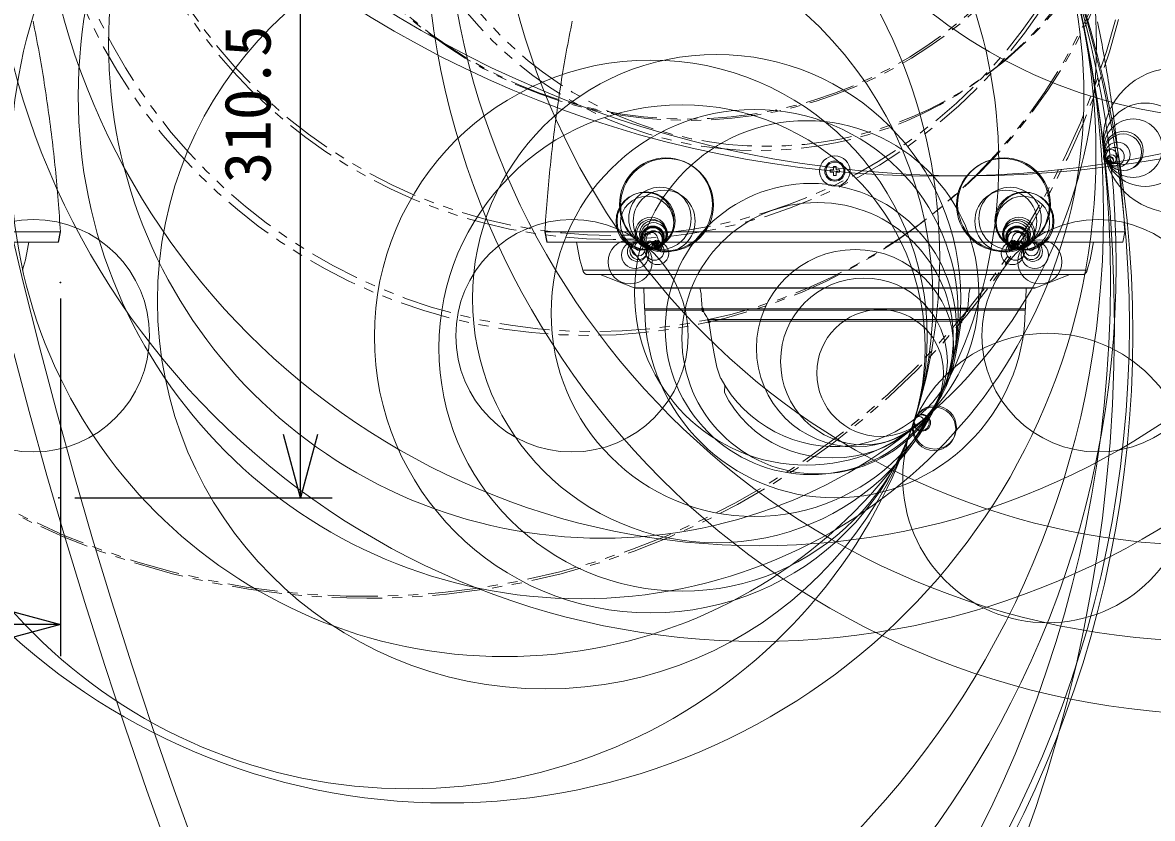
# Model space of a CAD drawing. Units: millimetres, scale not verified. Extents: x -9876 to 10121, y -1333 to 20075.
# Drawn here: x -9.87 to 34.75, y 11.13 to 42.55 of the extents above; entities that cross this region are included whole.
import ezdxf
from ezdxf.enums import TextEntityAlignment as Align

# ---------------------------------------------------------------- set-up
doc = ezdxf.new("R2010")
doc.units = ezdxf.units.MM
doc.header["$LTSCALE"] = 0.125
doc.header["$PDMODE"] = 32
doc.header["$PDSIZE"] = 0.025
doc.linetypes.add('USER1', pattern=[31.75, 15.875, -3.175, 3.175, -3.175, 3.175, -3.175])
for name, color, linetype in [('0-0_0', 7, 'Continuous'), ('0-5_SUNPO', 7, 'Continuous'), ('0-6_Defpoints', 7, 'Continuous')]:
    doc.layers.add(name, color=color, linetype=linetype)
doc.layers.add('0-4_GAIKEI', color=1, linetype='Continuous', lineweight=18)
doc.styles.add('ＭＳ ゴシック', font='')
doc.styles.get('ＭＳ ゴシック').set_extended_font_data('MS Gothic')

# ---------------------------------------------------------------- blocks, each defined once
blk = doc.blocks.new('_Open30')
at = {"layer": '0-0_0'}
blk.add_line((0, 0), (-1, 0), dxfattribs=at)
blk.add_lwpolyline([(-1, 0.26795), (0, 0), (-1, -0.26795)], dxfattribs=at)
blk = doc.blocks.new('D23')
at = {"layer": '0-5_SUNPO'}
for p, q in [((345.922, -77.056), (361.8781, -77.056)), ((360.6281, -105.6458), (360.6281, -79.556)), ((351.7176, -108.1458), (361.8781, -108.1458))]:
    blk.add_line(p, q, dxfattribs=at)
at = {"layer": '0-6_Defpoints'}
for p in [(345.297, -77.056), (360.6281, -77.056), (351.0926, -108.1458)]:
    blk.add_point(p, dxfattribs=at)
at = {"layer": '0-5_SUNPO', "xscale": 2.5, "yscale": 2.5}
for p, rotation in [((360.6281, -77.056), 90), ((360.6281, -108.1458), 270)]:
    blk.add_blockref('_Open30', p, dxfattribs=dict(at, rotation=rotation))
at = {"layer": '0-5_SUNPO', "style": 'ＭＳ ゴシック'}
blk.add_text('310.5', height=1.833, rotation=90, dxfattribs=at).set_placement((360.0031, -95.7259), align=Align.BOTTOM_LEFT)
blk = doc.blocks.new('D24')
at = {"layer": '0-5_SUNPO'}
for p, q in [((328.2512, -100.2706), (328.2512, -114.3974)), ((351.1512, -100.2706), (351.1512, -114.3974)), ((330.7512, -113.1474), (348.6512, -113.1474))]:
    blk.add_line(p, q, dxfattribs=at)
at = {"layer": '0-6_Defpoints'}
for p in [(328.2512, -99.6456), (351.1512, -99.6456), (351.1512, -113.1474)]:
    blk.add_point(p, dxfattribs=at)
at = {"layer": '0-5_SUNPO', "xscale": 2.5, "yscale": 2.5, "rotation": 180}
blk.add_blockref('_Open30', (328.2512, -113.1474), dxfattribs=at)
at = {"layer": '0-5_SUNPO', "xscale": 2.5, "yscale": 2.5}
blk.add_blockref('_Open30', (351.1512, -113.1474), dxfattribs=at)
at = {"layer": '0-5_SUNPO', "style": 'ＭＳ ゴシック'}
blk.add_text('φ229', height=1.833, dxfattribs=at).set_placement((336.5762, -112.5224), align=Align.BOTTOM_LEFT)

msp = doc.modelspace()

# ---------------------------------------------------------------- linework, layer by layer
at = {"layer": '0-4_GAIKEI'}
for p, q in [((32.9802, 37.0412), (33.4269, 37.0412)), ((22.024, 36.7406), (22.024, 36.6404)), ((22.1542, 36.7406), (22.024, 36.7406)), ((22.024, 36.6404), (22.1542, 36.6404)), ((22.1542, 36.8709), (22.1542, 36.7406)), ((22.2544, 36.8709), (22.1542, 36.8709)), ((22.1542, 36.6404), (22.1542, 36.5102)), ((22.2544, 36.7406), (22.2544, 36.8709)), ((22.3847, 36.7406), (22.2544, 36.7406)), ((22.2544, 36.5102), (22.2544, 36.6404)), ((22.2544, 36.6404), (22.3847, 36.6404)), ((22.3847, 36.6404), (22.3847, 36.7406)), ((33.0498, 36.9911), (33.4322, 36.9911)), ((22.1542, 36.5102), (22.2544, 36.5102)), ((-31.2796, 34.2859), (-8.3796, 34.2859)), ((33.6543, 34.2859), (10.7663, 34.2859)), ((15.2848, 33.8492), (15.2847, 33.8493)), ((29.1358, 33.8492), (29.1359, 33.8493)), ((32.1733, 32.7804), (12.2473, 32.7804)), ((32.0148, 32.6014), (12.4058, 32.6014)), ((14.314, 32.0716), (30.1066, 32.0716)), ((16.8882, 32.0351), (16.8795, 32.0716)), ((16.9051, 31.9492), (16.8882, 32.0355)), ((16.9415, 31.6024), (16.9285, 31.766)), ((27.4921, 31.766), (27.4791, 31.6027)), ((27.5324, 32.0355), (27.5155, 31.9492)), ((27.5411, 32.0716), (27.5323, 32.0351)), ((14.6879, 31.2501), (29.7326, 31.2501)), ((16.9551, 31.432), (16.9415, 31.6027)), ((16.968, 31.2704), (16.955, 31.4324)), ((27.4486, 31.2718), (26.3284, 31.2718)), ((27.4505, 31.2536), (27.4447, 31.2293)), ((27.4526, 31.2704), (27.4505, 31.2536)), ((27.4656, 31.4327), (27.4526, 31.2704)), ((27.4792, 31.6031), (27.4656, 31.4324)), ((14.6965, 31.2), (29.7241, 31.2)), ((16.9846, 31.2063), (16.9757, 31.23)), ((16.9928, 31.1903), (16.9846, 31.2063)), ((17.0964, 31.0086), (17.0612, 31.0703)), ((17.198, 30.8312), (17.1321, 30.9461)), ((17.7016, 30.8337), (17.2007, 30.8337)), ((26.719, 30.8337), (17.7016, 30.8337)), ((26.3284, 31.1926), (27.4253, 31.1926)), ((27.2199, 30.8337), (26.719, 30.8337)), ((27.2226, 30.8312), (27.2127, 30.8115)), ((27.3242, 31.0086), (27.2885, 30.9461)), ((27.4278, 31.1903), (27.3594, 31.0703)), ((17.2214, 30.7644), (17.2172, 30.7847)), ((17.2258, 30.7661), (17.7016, 30.7661)), ((17.7016, 30.7661), (26.719, 30.7661)), ((26.719, 30.7661), (27.1948, 30.7661)), ((27.1992, 30.7644), (27.09, 30.0678)), ((17.3835, 29.7685), (17.3305, 30.0678)), ((27.0901, 30.0682), (26.9841, 29.4694)), ((17.6991, 28.5086), (17.695, 28.516)), ((17.8603, 28.234), (17.7105, 28.4878)), ((17.8437, 27.9547), (17.8603, 28.2341)), ((26.5223, 28.1603), (26.4612, 28.0082)), ((26.5265, 28.1709), (26.5166, 28.1454)), ((26.5223, 28.1603), (26.5226, 28.1609)), ((26.5226, 28.1609), (26.5265, 28.171)), ((26.5263, 28.1706), (26.5265, 28.171)), ((26.5265, 28.171), (26.5271, 28.1726)), ((26.5328, 28.1875), (26.5271, 28.1726)), ((26.5271, 28.1726), (26.5327, 28.1872)), ((26.71, 28.4878), (26.5319, 28.1859)), ((26.7256, 28.516), (26.7217, 28.509)), ((17.8437, 27.9547), (17.8431, 27.9437)), ((26.452, 27.9865), (26.4293, 27.934)), ((26.4554, 27.9944), (26.4569, 27.998)), ((26.4569, 27.998), (26.4612, 28.0082)), ((26.4569, 27.998), (26.4611, 28.0081)), ((26.4612, 28.0082), (26.4636, 28.0141)), ((26.4636, 28.0141), (26.4769, 28.0464)), ((26.4769, 28.0464), (26.4851, 28.0663)), ((26.487, 28.0711), (26.485, 28.0661))]:
    msp.add_line(p, q, dxfattribs=at)
at = {"layer": '0-4_GAIKEI', "color": 7}
for p, q in [((-8.4637, 33.8851), (-8.3915, 34.2859)), ((-8.4577, 33.8851), (-8.3796, 34.2859)), ((10.8325, 33.8851), (10.7543, 34.2859)), ((33.6543, 34.2859), (10.7543, 34.2859)), ((10.8384, 33.8851), (10.7663, 34.2859)), ((33.5762, 33.8851), (33.6543, 34.2859)), ((33.5822, 33.8851), (33.6543, 34.2859)), ((-31.2014, 33.8851), (-8.4577, 33.8851)), ((33.5822, 33.8851), (10.8325, 33.8851)), ((12.9413, 32.6014), (14.2775, 32.0785)), ((31.4793, 32.6014), (30.1431, 32.0785)), ((30.1431, 32.0785), (14.2775, 32.0785)), ((29.7633, 32.0716), (29.7326, 31.2501)), ((29.7326, 31.2501), (29.7241, 31.2))]:
    msp.add_line(p, q, dxfattribs=at)
for points in [[(-9.0404, 40.3121), (-9.0652, 40.4656), (-9.0903, 40.6191), (-9.1159, 40.7726), (-9.142, 40.9259), (-9.1685, 41.0792), (-9.1955, 41.2324), (-9.2229, 41.3855), (-9.2509, 41.5385), (-9.2793, 41.6915), (-9.3082, 41.8444), (-9.3376, 41.9972), (-9.3676, 42.1499), (-9.398, 42.3025), (-9.429, 42.455), (-9.4606, 42.6074)], [(11.4152, 40.3121), (11.4399, 40.4656), (11.4651, 40.6191), (11.4907, 40.7726), (11.5167, 40.9259), (11.5433, 41.0792), (11.5702, 41.2324), (11.5977, 41.3855), (11.6256, 41.5385), (11.654, 41.6915), (11.683, 41.8444), (11.7124, 41.9972), (11.7423, 42.1499), (11.7728, 42.3025), (11.8038, 42.455), (11.8353, 42.6074)], [(32.6826, 42.0671), (32.6574, 42.195), (32.6318, 42.3229), (32.6058, 42.4507), (32.5794, 42.5784)], [(33.4269, 37.0412), (33.4131, 37.1708), (33.3989, 37.3003), (33.3845, 37.4298), (33.3699, 37.5592), (33.3549, 37.6887), (33.3397, 37.8181), (33.3242, 37.9474), (33.3084, 38.0768), (33.2924, 38.2061), (33.2761, 38.3354), (33.2596, 38.4646), (33.2428, 38.5938), (33.2257, 38.723), (33.2083, 38.8521), (33.1907, 38.9813), (33.1729, 39.1103), (33.1548, 39.2394), (33.1364, 39.3684), (33.1177, 39.4973), (33.0988, 39.6263), (33.0797, 39.7552), (33.0602, 39.884), (33.0405, 40.0128), (33.0205, 40.1416), (33.0002, 40.2703), (32.9796, 40.399), (32.9587, 40.5276), (32.9374, 40.6562), (32.9159, 40.7847), (32.8941, 40.9132), (32.8719, 41.0416), (32.8495, 41.17), (32.8267, 41.2983), (32.8035, 41.4266), (32.78, 41.5548), (32.7562, 41.683), (32.732, 41.8111), (32.7075, 41.9391), (32.6826, 42.0671)], [(-8.3796, 34.2859), (-8.3889, 34.4411), (-8.3986, 34.5963), (-8.4088, 34.7515), (-8.4194, 34.9066), (-8.4304, 35.0617), (-8.4418, 35.2168), (-8.4536, 35.3719), (-8.4658, 35.5269), (-8.4785, 35.6818), (-8.4916, 35.8368), (-8.505, 35.9917), (-8.5189, 36.1466), (-8.5332, 36.3014), (-8.5479, 36.4562), (-8.5629, 36.611), (-8.5784, 36.7657), (-8.5943, 36.9204), (-8.6106, 37.075), (-8.6272, 37.2297), (-8.6443, 37.3842), (-8.6617, 37.5387), (-8.6795, 37.6932), (-8.6977, 37.8477), (-8.7163, 38.0021), (-8.7353, 38.1564), (-8.7547, 38.3107), (-8.7744, 38.465), (-8.7945, 38.6192), (-8.815, 38.7733), (-8.8358, 38.9275), (-8.857, 39.0815), (-8.8786, 39.2355), (-8.9006, 39.3895), (-8.9229, 39.5434), (-8.9456, 39.6973), (-8.9687, 39.8511), (-8.9922, 40.0048), (-9.0161, 40.1585), (-9.0404, 40.3121)], [(10.7543, 34.2859), (10.7636, 34.4411), (10.7734, 34.5963), (10.7835, 34.7515), (10.7941, 34.9066), (10.8051, 35.0617), (10.8165, 35.2168), (10.8284, 35.3719), (10.8406, 35.5269), (10.8533, 35.6818), (10.8663, 35.8368), (10.8798, 35.9917), (10.8937, 36.1466), (10.9079, 36.3014), (10.9226, 36.4562), (10.9377, 36.611), (10.9532, 36.7657), (10.969, 36.9204), (10.9853, 37.075), (11.002, 37.2297), (11.019, 37.3842), (11.0365, 37.5387), (11.0543, 37.6932), (11.0725, 37.8477), (11.0911, 38.0021), (11.1101, 38.1564), (11.1294, 38.3107), (11.1491, 38.465), (11.1692, 38.6192), (11.1897, 38.7733), (11.2106, 38.9275), (11.2318, 39.0815), (11.2534, 39.2355), (11.2753, 39.3895), (11.2977, 39.5434), (11.3204, 39.6973), (11.3435, 39.8511), (11.367, 40.0048), (11.3909, 40.1585), (11.4152, 40.3121)], [(33.6543, 34.2859), (33.645, 34.4411), (33.6353, 34.5963), (33.6251, 34.7515), (33.6145, 34.9066), (33.6036, 35.0617), (33.5921, 35.2168), (33.5803, 35.3719), (33.5681, 35.5269), (33.5554, 35.6818), (33.5424, 35.8368), (33.5289, 35.9917), (33.515, 36.1466), (33.5007, 36.3014), (33.486, 36.4562), (33.471, 36.611), (33.4555, 36.7657), (33.4396, 36.9204), (33.4322, 36.9911)], [(14.6573, 32.0716), (14.6879, 31.2501), (14.6965, 31.2)]]:
    msp.add_lwpolyline(points, dxfattribs=at)
at = {"layer": '0-4_GAIKEI'}
for points in [[(16.9191, 31.8569), (16.919, 31.8572), (16.905, 31.9497)], [(16.9285, 31.766), (16.9191, 31.8566), (16.9051, 31.9492)], [(27.5156, 31.9497), (27.5016, 31.8572), (27.4921, 31.766)], [(27.5155, 31.9492), (27.5015, 31.8566), (27.4921, 31.766)], [(16.9757, 31.23), (16.97, 31.2543), (16.968, 31.2704)], [(16.9928, 31.1903), (16.9849, 31.2057), (16.9759, 31.2293), (16.9701, 31.2536), (16.968, 31.2704)], [(27.4526, 31.2704), (27.4506, 31.2543), (27.4449, 31.23), (27.436, 31.2063), (27.4278, 31.1903)], [(17.1323, 30.9458), (17.0613, 31.07), (16.9928, 31.1903)], [(17.2214, 30.7644), (17.2174, 30.7841), (17.208, 30.8112), (17.198, 30.8312)], [(17.2172, 30.7847), (17.2078, 30.8117), (17.198, 30.8312)], [(27.2226, 30.8312), (27.2128, 30.8117), (27.2034, 30.7847), (27.1992, 30.7644)], [(27.208, 30.798), (27.2032, 30.7841), (27.1992, 30.7644)], [(27.3596, 31.0706), (27.2886, 30.9464), (27.2226, 30.8312)], [(27.4447, 31.2293), (27.4357, 31.2057), (27.4278, 31.1903)], [(17.695, 28.516), (17.5378, 28.95), (17.4365, 29.4691), (17.3306, 30.0675), (17.2214, 30.7644)], [(26.9842, 29.4698), (26.883, 28.9506), (26.7256, 28.516)], [(26.883, 28.9506), (26.8828, 28.95), (26.7256, 28.516)], [(17.7105, 28.4878), (17.7069, 28.4945), (17.6989, 28.509)], [(26.71, 28.4878), (26.5228, 28.1706), (26.3076, 27.86), (26.0693, 27.5653), (25.8093, 27.2886), (25.5293, 27.0316), (25.2309, 26.796), (24.916, 26.5834), (24.5863, 26.3947), (24.2434, 26.231), (23.8893, 26.0931), (23.5259, 25.9819), (23.1553, 25.8979), (22.7795, 25.8417), (22.4006, 25.8135), (22.0207, 25.8135), (21.6417, 25.8416), (21.2659, 25.8978), (20.8953, 25.9817), (20.5319, 26.0929), (20.1778, 26.2307), (19.8349, 26.3944), (19.5052, 26.583), (19.1902, 26.7956), (18.8918, 27.0311), (18.6117, 27.2881), (18.3518, 27.5648), (18.1134, 27.8594), (17.8981, 28.17), (17.7105, 28.4878)], [(26.5166, 28.1454), (26.4998, 28.1029), (26.487, 28.0711)], [(26.7218, 28.5092), (26.714, 28.4951), (26.71, 28.4878)], [(25.209, 26.4621), (25.1759, 26.4345), (24.8583, 26.1944), (24.5215, 25.9825), (24.1728, 25.8023), (23.8164, 25.6543), (23.4415, 25.5344), (23.0324, 25.4419), (22.5853, 25.3839), (22.1181, 25.3688), (21.6509, 25.3826), (21.2036, 25.4391), (20.7943, 25.5302), (20.4191, 25.6488), (20.0622, 25.7955), (19.7128, 25.9744), (19.3753, 26.1852), (19.0569, 26.4242), (18.7615, 26.688), (18.4899, 26.9756), (18.2428, 27.2864), (18.023, 27.6173), (17.8431, 27.9437)], [(26.4569, 27.998), (26.4452, 27.9705), (26.4293, 27.934)]]:
    msp.add_lwpolyline(points, dxfattribs=at)
for centre, radius in [((195.3956, 82.8046), 212.3644), ((196.4687, 82.8233), 212.3644), ((26.3399, 79.7654), 43.2814), ((27.413, 79.7841), 43.2814), ((-25.845, 30.5143), 59.0879), ((-14.9055, 32.3432), 47.9967), ((19.6761, -57.5645), 136.7235), ((36.6921, -65.6111), 144.7701), ((37.4005, 3.5935), 75.5619), ((18.5269, 35.3612), 43.7906), ((38.3737, 58.9331), 20.2138), ((27.0518, -627.082), 705.8096), ((30.8967, -270.6774), 349.3842), ((19.2147, -12.3859), 91.3511), ((19.7463, 6.6247), 72.3237), ((37.2486, -0.182), 79.1472), ((37.7463, 6.6247), 72.3237), ((18.7418, 35.6842), 43.2786), ((19.1964, 48.5318), 30.413), ((19.2211, 50.4193), 28.5255), ((37.8771, 47.0839), 31.8771), ((37.1964, 48.5318), 30.413), ((37.2211, 50.4193), 28.5255), ((30.0968, -320.4427), 398.5536), ((30.7216, -287.691), 365.7985), ((-9.8579, 30.5865), 43.6934), ((-9.7279, 30.2629), 43.699), ((-4.6841, 32.9849), 37.9995), ((-2.495, 34.9656), 35.3121), ((6.8923, 37.3624), 25.624), ((13.0295, 41.6974), 19.5056), ((-28.9702, -84.1772), 144.6831), ((12.182, 39.6603), 19.8587), ((9.1721, 37.0193), 19.5026), ((5.381, 33.2591), 20.9628), ((10.7673, 31.5536), 15.3132), ((14.9359, 30.1575), 10.9171), ((17.5342, 31.6525), 9.6428), ((35.6627, 37.8992), 2.8617), ((16.17, 29.7038), 9.6026), ((34.4587, 37.7305), 1.646), ((19.0374, 31.0841), 8.0359), ((21.0917, 31.8783), 6.8007), ((33.9875, 37.5938), 1.1553), ((33.6119, 37.4864), 0.7729), ((33.5884, 37.4319), 0.7246), ((33.0858, 37.267), 0.2782), ((33.3713, 37.3393), 0.4918), ((33.2704, 37.2599), 0.3632), ((15.5331, 35.3716), 1.8349), ((15.5787, 35.3514), 1.8349), ((22.2043, 36.6905), 0.6012), ((22.2043, 36.6905), 0.4008), ((22.2043, 36.6905), 0.3557), ((28.8418, 35.3514), 1.8349), ((28.8875, 35.3716), 1.8349), ((33.0656, 37.1283), 0.1381), ((33.1317, 37.1484), 0.1854), ((33.0877, 37.1024), 0.1218), ((33.0538, 37.0617), 0.0705), ((33.0548, 37.0522), 0.0618), ((33.0478, 37.0375), 0.0455), ((21.2573, 30.4518), 5.7482), ((14.7061, 34.7037), 1.1439), ((14.748, 34.724), 1.1439), ((14.7894, 34.6427), 1.0531), ((15.2973, 34.8167), 1.2321), ((15.4636, 34.7107), 1.2226), ((28.957, 34.7107), 1.2226), ((29.1233, 34.8167), 1.2321), ((29.6726, 34.724), 1.1439), ((29.7145, 34.7037), 1.1439), ((29.6312, 34.6427), 1.0531), ((21.5235, 30.0876), 5.3575), ((14.9467, 34.2425), 0.6237), ((29.4739, 34.2425), 0.6237), ((-9.4453, 30.1853), 4.5873), ((11.82, 30.1853), 4.5873), ((14.9607, 34.2054), 0.5835), ((15.0363, 34.1868), 0.5502), ((15.0414, 34.1872), 0.5528), ((15.0475, 34.1407), 0.5115), ((14.9923, 34.0764), 0.4323), ((15.0182, 34.0762), 0.4436), ((15.0216, 34.0597), 0.4261), ((15.0153, 34.0439), 0.4095), ((15.0387, 34.0703), 0.4285), ((32.6006, 30.1853), 4.5873), ((29.3792, 34.1872), 0.5528), ((29.3843, 34.1868), 0.5502), ((29.3731, 34.1407), 0.5115), ((29.4599, 34.2054), 0.5835), ((29.3819, 34.0703), 0.4285), ((29.4024, 34.0762), 0.4436), ((29.3989, 34.0597), 0.4261), ((29.4053, 34.0439), 0.4095), ((29.4283, 34.0764), 0.4323), ((14.1215, 33.1031), 0.8711), ((14.3174, 33.3747), 0.5362), ((14.9219, 33.9673), 0.3026), ((15.0393, 33.9853), 0.3498), ((15.0814, 33.5453), 0.3764), ((15.0799, 33.9811), 0.3303), ((14.8917, 33.796), 0.134), ((15.1798, 33.8171), 0.1382), ((15.2031, 33.8054), 0.1122), ((29.3391, 33.5453), 0.3764), ((29.3407, 33.9811), 0.3303), ((29.3813, 33.9853), 0.3498), ((29.2408, 33.8171), 0.1382), ((29.2175, 33.8054), 0.1122), ((29.4987, 33.9673), 0.3026), ((29.5288, 33.796), 0.134), ((30.2991, 33.1031), 0.8711), ((30.1032, 33.3747), 0.5362), ((14.3968, 33.5067), 0.3821), ((14.4529, 33.5357), 0.3401), ((14.4445, 33.6091), 0.2692), ((14.472, 33.7135), 0.1612), ((15.2017, 33.4364), 0.4407), ((14.8867, 33.7773), 0.1148), ((14.8533, 33.7096), 0.0394), ((15.1526, 33.7685), 0.1067), ((15.1558, 33.7701), 0.1067), ((15.1958, 33.7507), 0.1434), ((15.2329, 33.7226), 0.1528), ((15.2184, 33.7595), 0.1222), ((15.2249, 33.8024), 0.0902), ((15.2408, 33.7772), 0.0976), ((15.1877, 33.7026), 0.032), ((15.2414, 33.8005), 0.0752), ((15.2459, 33.8036), 0.0707), ((15.2464, 33.8064), 0.0683), ((15.2503, 33.8198), 0.0539), ((15.2571, 33.8147), 0.0548), ((23.0042, 29.6944), 3.8979), ((29.2188, 33.4364), 0.4407), ((29.1877, 33.7226), 0.1528), ((29.2022, 33.7595), 0.1222), ((29.2248, 33.7507), 0.1434), ((29.1798, 33.7772), 0.0976), ((29.1792, 33.8005), 0.0752), ((29.1747, 33.8036), 0.0707), ((29.1957, 33.8024), 0.0902), ((29.1742, 33.8064), 0.0683), ((29.1635, 33.8147), 0.0548), ((29.1703, 33.8198), 0.0539), ((29.2648, 33.7701), 0.1067), ((29.268, 33.7685), 0.1067), ((29.2328, 33.7026), 0.032), ((29.5339, 33.7773), 0.1148), ((29.5672, 33.7096), 0.0394), ((29.9677, 33.5357), 0.3401), ((30.0238, 33.5067), 0.3821), ((29.9761, 33.6091), 0.2692), ((29.9486, 33.7135), 0.1612), ((23.3539, 29.1738), 3.2928), ((16.9691, 31.2425), 0.0295), ((16.9707, 31.2609), 0.0109), ((16.9868, 31.2543), 0.0246), ((16.9709, 31.2655), 0.00635), ((16.9766, 31.2634), 0.0109), ((16.9709, 31.2678), 0.00403), ((16.9727, 31.267), 0.00555), ((16.9713, 31.2686), 0.00338), ((16.9707, 31.2693), 0.00254), ((16.9706, 31.2696), 0.00218), ((27.4338, 31.2543), 0.0246), ((27.4515, 31.2425), 0.0295), ((27.444, 31.2634), 0.0109), ((27.4499, 31.2609), 0.0109), ((27.4479, 31.267), 0.00555), ((27.4497, 31.2655), 0.00635), ((27.4497, 31.2678), 0.00403), ((27.4493, 31.2686), 0.00338), ((27.4499, 31.2693), 0.00254), ((27.45, 31.2696), 0.00218), ((16.9991, 31.1627), 0.0302), ((16.9966, 31.1808), 0.0119), ((16.9958, 31.1853), 0.00733), ((16.9952, 31.1884), 0.00419), ((16.9947, 31.1901), 0.00239), ((16.9943, 31.1909), 0.00153), ((17.0015, 31.1913), 0.0085), ((16.9971, 31.1912), 0.00407), ((16.9955, 31.1912), 0.0025), ((16.9946, 31.1913), 0.00158), ((17.0105, 31.1918), 0.0174), ((16.9942, 31.1914), 0.00112), ((16.9941, 31.1913), 0.00103), ((16.9939, 31.1914), 0.00084), ((17.207, 30.8092), 0.0253), ((17.2028, 30.8247), 0.00925), ((17.2012, 30.8296), 0.00413), ((17.2161, 30.8285), 0.018), ((17.208, 30.8299), 0.00977), ((17.2005, 30.8312), 0.00234), ((17.2038, 30.8307), 0.00552), ((17.2021, 30.8311), 0.00373), ((17.2009, 30.8315), 0.00254), ((17.2, 30.8319), 0.00151), ((17.2001, 30.8318), 0.00164), ((23.9951, 28.7139), 2.5039), ((27.2045, 30.8285), 0.018), ((27.2136, 30.8092), 0.0253), ((27.2126, 30.8299), 0.00977), ((27.2178, 30.8247), 0.00925), ((27.2168, 30.8307), 0.00552), ((27.2185, 30.8311), 0.00373), ((27.2194, 30.8296), 0.00413), ((27.2197, 30.8315), 0.00254), ((27.2201, 30.8312), 0.00234), ((27.2205, 30.8318), 0.00164), ((27.2206, 30.8319), 0.00151), ((27.4215, 31.1627), 0.0302), ((27.4101, 31.1918), 0.0174), ((27.419, 31.1913), 0.0085), ((27.424, 31.1808), 0.0119), ((27.4248, 31.1853), 0.00733), ((27.4235, 31.1912), 0.00407), ((27.4254, 31.1884), 0.00419), ((27.425, 31.1912), 0.0025), ((27.4259, 31.1901), 0.00239), ((27.426, 31.1913), 0.00158), ((27.4263, 31.1909), 0.00153), ((27.4264, 31.1914), 0.00112), ((27.4265, 31.1913), 0.00103), ((27.4267, 31.1914), 0.00084), ((17.2266, 30.7364), 0.0298), ((17.2448, 30.7416), 0.0325), ((17.2257, 30.7553), 0.0108), ((17.2298, 30.7567), 0.0112), ((17.2253, 30.7596), 0.00652), ((17.2266, 30.7602), 0.00649), ((17.2254, 30.7617), 0.00455), ((17.2249, 30.7621), 0.00399), ((17.2246, 30.7629), 0.00313), ((27.1758, 30.7416), 0.0325), ((27.194, 30.7364), 0.0298), ((27.1908, 30.7567), 0.0112), ((27.1949, 30.7553), 0.0108), ((27.194, 30.7602), 0.00649), ((27.1953, 30.7596), 0.00652), ((27.1952, 30.7617), 0.00455), ((27.1957, 30.7621), 0.00399), ((27.196, 30.7629), 0.00313), ((30.6014, 24.5661), 5.7161), ((26.1229, 26.509), 0.8566), ((26.1486, 26.5674), 0.8569), ((25.6293, 26.7546), 0.3052), ((25.6538, 26.7516), 0.3289), ((25.5283, 26.8017), 0.1938)]:
    msp.add_circle(centre, radius, dxfattribs=at)
at = {"layer": '0-4_GAIKEI', "linetype": 'USER1'}
for centre, radius in [((3.7242, 50.5244), 30.7021), ((3.692, 50.5144), 30.6158), ((13.4441, 54.2729), 20.2846), ((13.4679, 54.2837), 20.1384), ((12.4454, 51.9458), 21.7464), ((12.4454, 51.9458), 21.7464), ((12.6864, 51.9731), 21.6239), ((12.6864, 51.9731), 21.6239), ((16.4179, 55.6842), 16.9954), ((16.3768, 55.6614), 16.9223), ((19.2218, 52.4501), 14.952), ((19.5049, 52.4566), 14.789)]:
    msp.add_circle(centre, radius, dxfattribs=at)
at = {"layer": '0-4_GAIKEI', "color": 7}
for centre, radius, start, end in [((-17.5581, 35.0563), 8.0154, 343.50453, 351.59608), ((19.9328, 35.0563), 8.0154, 188.40392, 196.49547), ((24.4878, 35.0563), 8.0154, 343.50453, 351.59608), ((12.5355, 32.8658), 0.3006, 196.49547, 238.81242), ((12.4058, 32.6515), 0.0501, 238.81242, 270), ((32.0148, 32.6515), 0.0501, 270, 301.18758), ((31.8851, 32.8658), 0.3006, 301.18758, 343.50453), ((14.314, 32.1718), 0.1002, 248.62938, 270), ((30.1066, 32.1718), 0.1002, 270, 291.37062), ((22.2103, 31.3002), 7.5145, 180.76397, 359.23603)]:
    msp.add_arc(centre, radius, start, end, dxfattribs=at)
at = {"layer": '0-4_GAIKEI'}
msp.add_arc((25.338, 26.3088), 0.2004, 124.79671, 130.06161, dxfattribs=at)

# ---------------------------------------------------------------- block references
at = {"layer": '0-5_SUNPO'}
for name in ['D23', 'D24']:
    msp.add_blockref(name, (-359.5308, 131.9315), dxfattribs=at)

doc.saveas('drawing.dxf')
